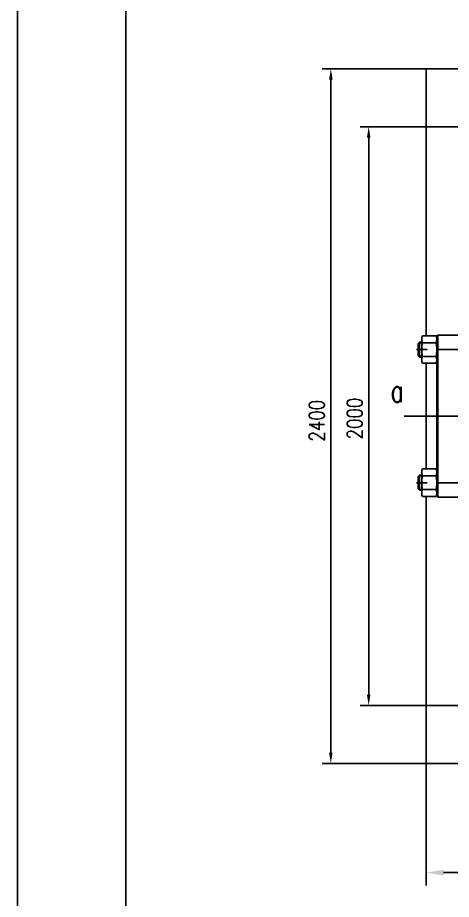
# Model space of a CAD drawing. Header units: inches. Extents: x -375 to 8535, y -150 to 12465.
# Drawn here: x -375 to 1126, y 1536 to 4583 of the extents above; entities that cross this region are included whole.
import ezdxf

# ---------------------------------------------------------------- set-up
doc = ezdxf.new("R2010")
doc.units = ezdxf.units.IN
doc.header["$LTSCALE"] = 150
doc.linetypes.add('CENTER', pattern=[2, 1.25, -0.25, 0.25, -0.25])
for name, color, linetype in [('1轮廓实线层', 7, 'Continuous'), ('2细线层', 4, 'Continuous'), ('3中心线层', 1, 'CENTER'), ('6文字层', 3, 'Continuous'), ('7标注层', 4, 'Continuous'), ('图框层', 7, 'Continuous')]:
    doc.layers.add(name, color=color, linetype=linetype)
doc.styles.add('PC_TEXTSTYLE', font='romans.shx', dxfattribs={"width": 0.8, "bigfont": 'hzfs.shx'})
doc.styles.add('TH_GBDIM', font='romans.shx', dxfattribs={"width": 0.8, "bigfont": 'gbcbig.shx'})
doc.dimstyles.new('TH_GBDIM', dxfattribs={"dimscale": 15, "dimtxt": 3.5, "dimasz": 2.5, "dimexe": 2, "dimexo": 0, "dimgap": 1.5, "dimtad": 1, "dimdec": 0, "dimdsep": 46, "dimtxsty": 'TH_GBDIM', "dimcen": 2.5, "dimclrd": 130, "dimclre": 130, "dimclrt": 3, "dimadec": 0, "dimazin": 0, "dimtfac": 0.714286, "dimtdec": 0, "dimtmove": 0, "dimatfit": 3, "dimfxl": 0, "dimtolj": 1, "dimtzin": 0, "dimlwd": -1, "dimlwe": -1, "dimarcsym": 0})
doc.dimstyles.new('TH_GBDIM$2', dxfattribs={"dimscale": 10, "dimtxt": 3.5, "dimasz": 2.5, "dimexe": 2, "dimexo": 0, "dimgap": 1.5, "dimtad": 1, "dimtih": 1, "dimtoh": 1, "dimdec": 1, "dimdsep": 46, "dimtxsty": 'TH_GBDIM', "dimcen": 2.5, "dimclrd": 4, "dimclre": 130, "dimclrt": 3, "dimadec": 1, "dimazin": 2, "dimtfac": 0.714286, "dimtdec": 1, "dimtmove": 0, "dimatfit": 1, "dimfxl": 0, "dimtolj": 1, "dimtzin": 0, "dimlwd": -1, "dimlwe": -1, "dimarcsym": 0})

# ---------------------------------------------------------------- blocks, each defined once
blk = doc.blocks.new('*D63')
at = {"layer": '7标注层', "color": 130}
for p, q in [((1039, 2016.9), (1039, 1583.2)), ((3439, 2005.9), (3439, 1583.2)), ((1099, 1628.2), (3379, 1628.2))]:
    blk.add_line(p, q, dxfattribs=at)
for points in [[(1099, 1638.2), (1099, 1618.2), (1039, 1628.2)], [(3379, 1638.2), (3379, 1618.2), (3439, 1628.2)]]:
    blk.add_solid(points, dxfattribs=at)
at = {"layer": 'DEFPOINTS', "color": 0}
for p in [(1039, 2016.9), (3439, 2005.9), (3439, 1628.2)]:
    blk.add_point(p, dxfattribs=at)
at = {"layer": '7标注层', "color": 3, "insert": (2244, 1680.7), "char_height": 60, "attachment_point": 5, "style": 'TH_GBDIM'}
blk.add_mtext('\\A1;2400', dxfattribs=at)
blk = doc.blocks.new('*D93')
at = {"layer": '7标注层', "color": 130}
for p, q in [((1039, 4405.9), (678.9, 4405.9)), ((708.9, 4368.4), (708.9, 2043.4)), ((1039, 2005.9), (678.9, 2005.9))]:
    blk.add_line(p, q, dxfattribs=at)
for points in [[(702.7, 4368.4), (715.2, 4368.4), (708.9, 4405.9)], [(702.7, 2043.4), (715.2, 2043.4), (708.9, 2005.9)]]:
    blk.add_solid(points, dxfattribs=at)
at = {"layer": 'DEFPOINTS', "color": 0}
for p in [(1039, 4405.9), (708.9, 2005.9), (1039, 2005.9)]:
    blk.add_point(p, dxfattribs=at)
at = {"layer": '7标注层', "color": 3, "insert": (660.2, 3190), "char_height": 52.5, "attachment_point": 5, "rotation": 90, "style": 'TH_GBDIM'}
blk.add_mtext('\\A1;2400', dxfattribs=at)
blk = doc.blocks.new('*D94')
at = {"layer": '7标注层', "color": 130}
for p, q in [((1174.6, 4205.7), (809.8, 4205.7)), ((839.8, 4168.2), (839.8, 2243.6)), ((1174, 2206.1), (809.8, 2206.1))]:
    blk.add_line(p, q, dxfattribs=at)
for points in [[(833.6, 4168.2), (846.1, 4168.2), (839.8, 4205.7)], [(833.6, 2243.6), (846.1, 2243.6), (839.8, 2206.1)]]:
    blk.add_solid(points, dxfattribs=at)
at = {"layer": 'DEFPOINTS', "color": 0}
for p in [(1174.6, 4205.7), (839.8, 2206.1), (1174, 2206.1)]:
    blk.add_point(p, dxfattribs=at)
at = {"layer": '7标注层', "color": 3, "insert": (791.1, 3197.5), "char_height": 52.5, "attachment_point": 5, "rotation": 90, "style": 'TH_GBDIM'}
blk.add_mtext('\\A1;2000', dxfattribs=at)
blk = doc.blocks.new('*D116')
at = {"layer": '1轮廓实线层', "color": 130}
for p, q in [((3388.6, 3205.9), (3424.7, 3205.9)), ((2847.2, 2597.7), (3077.4, 2367.5))]:
    blk.add_line(p, q, dxfattribs=at)
at = {"layer": '1轮廓实线层', "color": 4}
for start, end in [(338.25, 358.7712), (316.2288, 334.6609)]:
    blk.add_arc((2239, 3205.9), 1165.7, start, end, dxfattribs=at)
for points in [[(3400.2, 3180.9), (3408.6, 3180.9), (3404.7, 3205.9)], [(3083.7, 2396.6), (3077.8, 2402.4), (3063.3, 2381.6)]]:
    blk.add_solid(points, dxfattribs=at)
at = {"layer": 'DEFPOINTS', "color": 0}
for p in [(963, 3205.9), (2239, 3205.9), (3388.6, 3205.9), (3365, 2904.2), (2847.2, 2597.7)]:
    blk.add_point(p, dxfattribs=at)
at = {"layer": '1轮廓实线层', "color": 3, "insert": (3307.7, 2740.5), "char_height": 35, "attachment_point": 5, "style": 'TH_GBDIM'}
blk.add_mtext('\\A1;45°', dxfattribs=at)
blk = doc.blocks.new('*D117')
at = {"layer": '1轮廓实线层', "color": 130}
blk.add_line((2805.3, 3772.2), (3078.6, 4045.5), dxfattribs=at)
at = {"layer": '1轮廓实线层', "color": 4}
for start, end in [(25.3411, 43.7729), (1.2271, 21.7571)]:
    blk.add_arc((2239, 3205.9), 1167.4, start, end, dxfattribs=at)
for points in [[(3079, 4010.6), (3084.9, 4016.4), (3064.5, 4031.4)], [(3410.3, 3230.9), (3401.9, 3230.9), (3406.4, 3205.9)]]:
    blk.add_solid(points, dxfattribs=at)
at = {"layer": 'DEFPOINTS', "color": 0}
for p in [(2805.3, 3772.2), (3366.6, 3508), (963, 3205.9), (2239, 3205.9), (3515, 3205.9)]:
    blk.add_point(p, dxfattribs=at)
at = {"layer": '1轮廓实线层', "color": 3, "insert": (3309.2, 3672.1), "char_height": 35, "attachment_point": 5, "style": 'TH_GBDIM'}
blk.add_mtext('\\A1;45°', dxfattribs=at)

msp = doc.modelspace()

# ---------------------------------------------------------------- linework, layer by layer
for p, q in [((1039, 4405.9), (2239, 4405.9)), ((1078.61, 3485.9), (1075.61, 3482.9)), ((1075.61, 3205.9), (1075.61, 3482.9)), ((1078.61, 3485.9), (1227.61, 3485.9)), ((1011.15, 3457.4), (1015.65, 3461.9)), ((1011.15, 3435.9), (1011.15, 3457.4)), ((1015.65, 3461.9), (1015.65, 3435.9)), ((1015.65, 3461.9), (1023.61, 3461.9)), ((1011.15, 3435.9), (1011.15, 3414.4)), ((1011.15, 3414.4), (1015.65, 3409.9)), ((1015.65, 3409.9), (1015.65, 3435.9)), ((1015.65, 3409.9), (1023.61, 3409.9)), ((1075.61, 3205.9), (1075.61, 2928.9)), ((1011.15, 2997.4), (1015.65, 3001.9)), ((1011.15, 2975.9), (1011.15, 2997.4)), ((1015.65, 3001.9), (1015.65, 2975.9)), ((1015.65, 3001.9), (1023.61, 3001.9)), ((1011.15, 2975.9), (1011.15, 2954.4)), ((1015.65, 2949.9), (1015.65, 2975.9)), ((1011.15, 2954.4), (1015.65, 2949.9)), ((1015.65, 2949.9), (1023.61, 2949.9)), ((1078.61, 2925.9), (1075.61, 2928.9)), ((1078.61, 2925.9), (1227.61, 2925.9)), ((1039, 2005.9), (2239, 2005.9))]:
    msp.add_line(p, q)
at = {"layer": '1轮廓实线层'}
for p, q in [((1039, 4405.9), (1039, 3483.25)), ((1073.1, 3483.25), (1026.12, 3483.25)), ((1078.61, 2925.9), (1078.61, 3485.9)), ((1023.61, 3398.38), (1023.61, 3473.42)), ((1073.1, 3459.63), (1026.12, 3459.63)), ((1075.61, 3398.38), (1075.61, 3473.42)), ((1073.1, 3412.18), (1026.12, 3412.18)), ((1026.12, 3388.55), (1073.1, 3388.55)), ((1039, 3388.55), (1039, 3205.9)), ((1039, 3023.25), (1039, 3205.9)), ((1026.12, 3023.25), (1073.1, 3023.25)), ((1023.61, 3013.42), (1023.61, 2938.38)), ((1073.1, 2999.63), (1026.12, 2999.63)), ((1075.61, 3013.42), (1075.61, 2938.38)), ((1073.1, 2952.18), (1026.12, 2952.18)), ((1073.1, 2928.55), (1026.12, 2928.55)), ((1039, 2005.9), (1039, 2928.55))]:
    msp.add_line(p, q, dxfattribs=at)
for centre, radius, start, end in [((1052.22, 3471.44), 28.65, 155.64898, 204.35102), ((1047, 3471.44), 28.65, 335.64898, 24.35102), ((1136.55, 3435.9), 112.94, 167.8738, 192.1262), ((962.68, 3435.9), 112.94, 347.8738, 12.1262), ((1052.22, 3400.36), 28.65, 155.64898, 204.35102), ((1047, 3400.36), 28.65, 335.64898, 24.35102), ((1052.22, 3011.44), 28.65, 155.64898, 204.35102), ((1047, 3011.44), 28.65, 335.64898, 24.35102), ((1136.55, 2975.9), 112.94, 167.8738, 192.1262), ((962.68, 2975.9), 112.94, 347.8738, 12.1262), ((1052.22, 2940.36), 28.65, 155.64898, 204.35102), ((1047, 2940.36), 28.65, 335.64898, 24.35102)]:
    msp.add_arc(centre, radius, start, end, dxfattribs=at)
at = {"layer": '2细线层'}
for p, q in [((-375, -150), (-375, 12465)), ((1023.61, 3459.19), (1012.94, 3459.19)), ((1023.61, 3412.61), (1012.94, 3412.61)), ((1023.61, 2999.19), (1012.94, 2999.19)), ((1023.61, 2952.61), (1012.94, 2952.61))]:
    msp.add_line(p, q, dxfattribs=at)
at = {"layer": '3中心线层'}
for p, q in [((1267.78, 3435.9), (1003.22, 3435.9)), ((963.01, 3205.9), (3514.98, 3205.9)), ((1267.78, 2975.9), (1003.22, 2975.9))]:
    msp.add_line(p, q, dxfattribs=at)
at = {"layer": '图框层'}
msp.add_line((0, 0), (0, 12315), dxfattribs=at)

# ---------------------------------------------------------------- texts
at = {"layer": '6文字层', "style": 'PC_TEXTSTYLE', "width": 0.667}
msp.add_text('a', height=80, dxfattribs=at).set_placement((916.73, 3253.59))

# ---------------------------------------------------------------- dimensions: what is measured, and where the dimension line sits
at = {"layer": '1轮廓实线层'}
for base, line1, line2, picture, middle in [((3366.59, 3508.04), ((2239, 3205.9), (2805.26, 3772.16)), ((963.01, 3205.9), (3514.98, 3205.9)), '*D117', (3309.24, 3672.08)), ((3364.96, 2904.2), ((963.01, 3205.9), (3388.63, 3205.9)), ((2239, 3205.9), (2847.19, 2597.71)), '*D116', (3307.74, 2740.48))]:
    dim = msp.add_angular_dim_2l(base=base, line1=line1, line2=line2, dimstyle='TH_GBDIM$2', dxfattribs=at)
    dim.commit()
    dim.dimension.update_dxf_attribs({"geometry": picture, "text_midpoint": middle, "dimtype": 162})
at = {"layer": '7标注层'}
dim = msp.add_linear_dim(base=(708.94, 2005.9), p1=(1039, 4405.9), p2=(1039, 2005.9), angle=90, dimstyle='TH_GBDIM', override={"dimgap": 1.5, "dimtad": 1, "dimdec": 1, "dimlfac": 1, "dimse1": 0, "dimse2": 0, "dimsd1": 0, "dimsd2": 0}, dxfattribs=at)
dim.commit()
dim.dimension.update_dxf_attribs({"geometry": '*D93', "text_midpoint": (708.94, 3189.96), "dimtype": 160})
dim = msp.add_linear_dim(base=(839.8, 2206.1), p1=(1174.64, 4205.7), p2=(1174.02, 2206.1), angle=90, text='2000', dimstyle='TH_GBDIM', override={"dimgap": 1.5, "dimtad": 1, "dimdec": 1, "dimlfac": 1, "dimse1": 0, "dimse2": 0, "dimsd1": 0, "dimsd2": 0}, dxfattribs=at)
dim.commit()
dim.dimension.update_dxf_attribs({"geometry": '*D94', "text_midpoint": (839.8, 3197.51), "dimtype": 160})
dim = msp.add_linear_dim(base=(3439, 1628.17), p1=(1039, 2016.89), p2=(3439, 2005.9), text='2400', dimstyle='TH_GBDIM', override={"dimtxt": 4, "dimasz": 4, "dimexe": 3}, dxfattribs=at)
dim.commit()
dim.dimension.update_dxf_attribs({"geometry": '*D63', "text_midpoint": (2244, 1628.17), "dimtype": 160})

doc.saveas('drawing.dxf')
